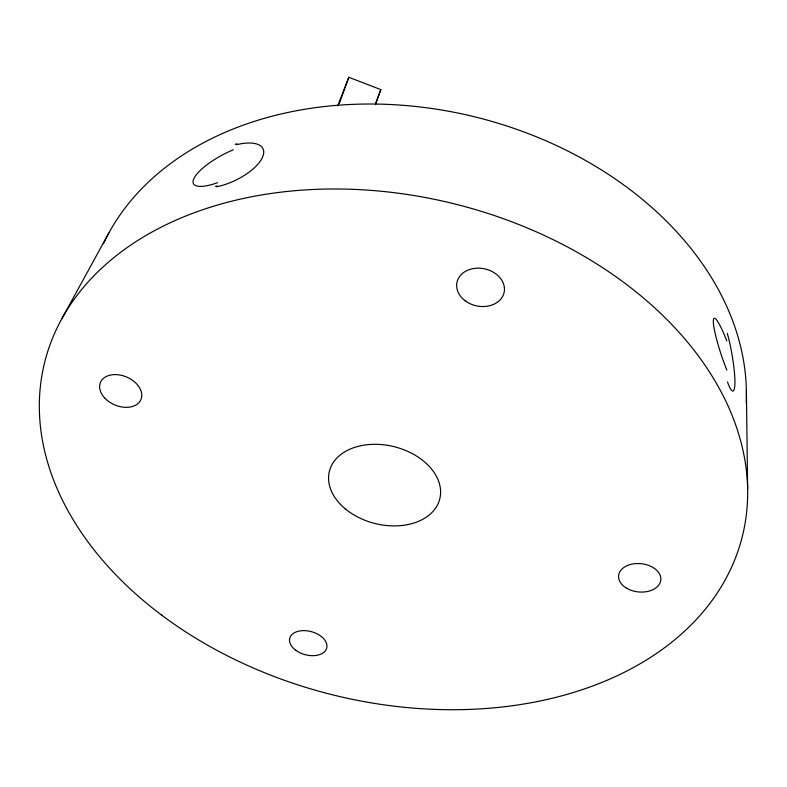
<?xml version="1.0" encoding="UTF-8"?>
<svg xmlns="http://www.w3.org/2000/svg" width="787" height="787" viewBox="0 0 787 787"><rect width="100%" height="100%" fill="white"/><g stroke="black" fill="none" stroke-linecap="round" stroke-linejoin="round"><path stroke-width="1.18" d="M375.517 104.671L380.829 89.62L348.828 77.283L337.712 105.783M339.217 103.727L348.828 77.283M375.596 103.304L380.829 89.62M61.514 319.315L108.822 233.021M746.391 390.814L747.65 489.189M103.353 243.803A334.731 248.849 14 0 1 475.397 117.007A334.731 248.849 14 0 1 746.243 402.678M727.306 333.373A37.569 5.568 79.8 0 1 734.93 381.803A37.569 5.568 79.8 0 1 727.493 381.951M726.863 370.097A37.658 4.978 71.4 0 1 713.327 321.43A37.658 4.978 71.4 0 1 726.814 340.968M236.671 144.69A38.868 16.635 -25.4 0 1 262.317 157.675A38.868 16.635 -25.4 0 1 216.7 186.804M217.182 185.88A38.681 11.677 -28.2 0 1 215.353 186.46M217.576 182.673A38.868 11.677 -28.2 0 1 193.946 178.413A38.868 11.677 -28.2 0 1 233.345 149.766M235.274 144.405A38.622 17.875 -34.4 0 1 237.074 143.755M161.699 615.159A359.541 252.932 14 0 0 741.315 540.305A359.541 252.932 14 0 0 277.486 192.589A359.541 252.932 14 0 0 161.699 615.159M345.414 508.953A56.9 39.586 14 0 0 438.871 501.85A56.9 39.586 14 0 0 369.477 444.507A56.9 39.586 14 0 0 345.414 508.953M105.192 398.488A21.987 15.15 23 0 0 140.834 399.806A21.987 15.15 23 0 0 116.082 374.612A21.987 15.15 23 0 0 105.192 398.488M464.999 300.664A24.122 18.957 11.8 0 0 504.073 292.675A24.122 18.957 11.8 0 0 472.574 268.721A24.122 18.957 11.8 0 0 464.999 300.664M626.491 588.145A21.229 14.186 6 0 0 660.627 581.18A21.229 14.186 6 0 0 632.02 564.102A21.229 14.186 6 0 0 626.491 588.145M295.784 650.288A19.134 11.933 14.9 0 0 326.585 648.498A19.134 11.933 14.9 0 0 302.306 630.662A19.134 11.933 14.9 0 0 295.784 650.288"/></g></svg>
